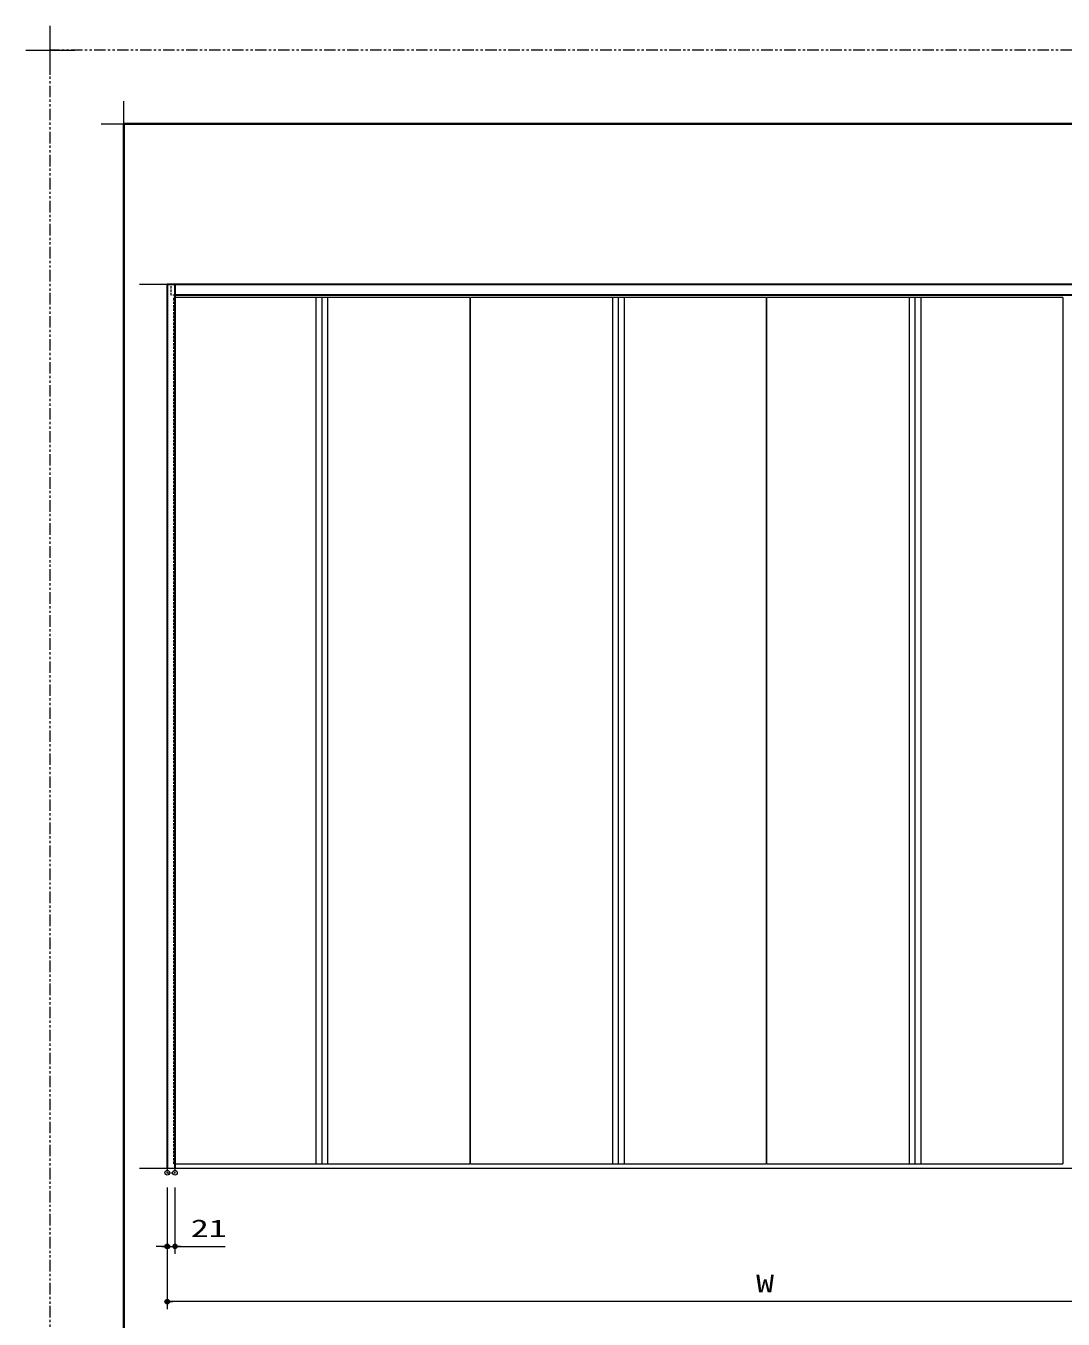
# Model space of a CAD drawing. Units: millimetres, scale not verified. Extents: x -1306 to 1306, y -607 to 607.
# Drawn here: x -1306 to -743, y -95 to 607 of the extents above; entities that cross this region are included whole.
import ezdxf
from ezdxf.enums import TextEntityAlignment as Align

# ---------------------------------------------------------------- set-up
doc = ezdxf.new("R2010")
doc.units = ezdxf.units.MM
doc.header["$LTSCALE"] = 5
doc.header["$PDMODE"] = 32
doc.header["$PDSIZE"] = 2.5
doc.linetypes.add('USER1', pattern=[2.5, 1.25, -0.25, 0.25, -0.25, 0.25, -0.25])
doc.linetypes.add('USER2', pattern=[0.375, 0.25, -0.125])
for name, color, linetype, lineweight in [('0-1_線(黄)', 2, 'Continuous', 15), ('0-3_陰線', 4, 'USER1', 9), ('0-B_点線(水)', 4, 'USER2', 9), ('0-D_線(白)', 7, 'Continuous', 30), ('1-0_線(水)', 4, 'Continuous', 9), ('1-1_寸法線', 3, 'Continuous', 13), ('1-4_DEFPOINTS', 7, 'Continuous', 5), ('1-5_0', 3, 'Continuous', 25), ('1-7_図面枠', 7, 'Continuous', 35), ('1-8_一般', 7, 'Continuous', 5)]:
    doc.layers.add(name, color=color, linetype=linetype, lineweight=lineweight)
doc.styles.add('ＭＳ ゴシック', font='')
doc.styles.get('ＭＳ ゴシック').set_extended_font_data('MS Gothic')

# ---------------------------------------------------------------- blocks, each defined once
blk = doc.blocks.new('_DOT')
at = {"layer": '1-5_0'}
blk.add_line((-2.5, 0), (-5, 0), dxfattribs=at)
for points in [[(0, 0), (-2.5, 0), (-2.48, 0.313)], [(0, 0), (-2.48, -0.313), (-2.5, 0)], [(0, 0), (-2.48, 0.313), (-2.421, 0.622)], [(0, 0), (-2.421, -0.622), (-2.48, -0.313)], [(0, 0), (-2.421, 0.622), (-2.324, 0.92)], [(0, 0), (-2.324, -0.92), (-2.421, -0.622)], [(0, 0), (-2.324, 0.92), (-2.191, 1.204)], [(0, 0), (-2.191, -1.204), (-2.324, -0.92)], [(0, 0), (-2.191, 1.204), (-2.023, 1.469)], [(0, 0), (-2.023, -1.469), (-2.191, -1.204)], [(0, 0), (-2.023, 1.469), (-1.822, 1.711)], [(0, 0), (-1.822, -1.711), (-2.023, -1.469)], [(0, 0), (-1.822, 1.711), (-1.594, 1.926)], [(0, 0), (-1.594, -1.926), (-1.822, -1.711)], [(0, 0), (-1.594, 1.926), (-1.34, 2.111)], [(0, 0), (-1.34, -2.111), (-1.594, -1.926)], [(0, 0), (-1.34, 2.111), (-1.064, 2.262)], [(0, 0), (-1.064, -2.262), (-1.34, -2.111)], [(0, 0), (-1.064, 2.262), (-0.773, 2.378)], [(0, 0), (-0.773, -2.378), (-1.064, -2.262)], [(0, 0), (-0.773, 2.378), (-0.468, 2.456)], [(0, 0), (-0.468, -2.456), (-0.773, -2.378)], [(0, 0), (-0.468, 2.456), (-0.157, 2.495)], [(0, 0), (-0.157, -2.495), (-0.468, -2.456)], [(0, 0), (-0.157, 2.495), (0.157, 2.495)], [(0, 0), (0.157, -2.495), (-0.157, -2.495)], [(0, 0), (0.157, 2.495), (0.468, 2.456)], [(0, 0), (0.468, 2.456), (0.773, 2.378)], [(0, 0), (0.773, 2.378), (1.064, 2.262)], [(0, 0), (1.064, 2.262), (1.34, 2.111)], [(0, 0), (1.34, 2.111), (1.594, 1.926)], [(0, 0), (1.594, 1.926), (1.822, 1.711)], [(0, 0), (1.822, 1.711), (2.023, 1.469)], [(0, 0), (2.023, 1.469), (2.191, 1.204)], [(0, 0), (2.191, 1.204), (2.324, 0.92)], [(0, 0), (2.324, 0.92), (2.421, 0.622)], [(0, 0), (2.421, 0.622), (2.48, 0.313)], [(0, 0), (2.48, 0.313), (2.5, 0)], [(0, 0), (0.468, -2.456), (0.157, -2.495)], [(0, 0), (0.773, -2.378), (0.468, -2.456)], [(0, 0), (1.064, -2.262), (0.773, -2.378)], [(0, 0), (1.34, -2.111), (1.064, -2.262)], [(0, 0), (1.594, -1.926), (1.34, -2.111)], [(0, 0), (1.822, -1.711), (1.594, -1.926)], [(0, 0), (2.023, -1.469), (1.822, -1.711)], [(0, 0), (2.191, -1.204), (2.023, -1.469)], [(0, 0), (2.324, -0.92), (2.191, -1.204)], [(0, 0), (2.421, -0.622), (2.324, -0.92)], [(0, 0), (2.48, -0.313), (2.421, -0.622)], [(0, 0), (2.5, 0), (2.48, -0.313)]]:
    blk.add_solid(points, dxfattribs=at)
blk = doc.blocks.new('グループ-13-1')
at = {"layer": '1-8_一般'}
for p, q in [((62041.6, -14029.5), (62041.6, -13365.5)), ((61709.6, -13697.5), (62373.6, -13697.5))]:
    blk.add_line(p, q, dxfattribs=at)

msp = doc.modelspace()

# ---------------------------------------------------------------- linework, layer by layer
at = {"layer": '0-1_線(黄)'}
for p, q in [((-1244.572, 467.006), (-232.32, 467.006)), ((-1244.572, -12.994), (-396.358, -12.994))]:
    msp.add_line(p, q, dxfattribs=at)
at = {"layer": '0-3_陰線'}
for p in [(387.036, 594), (-1292.964, -594)]:
    msp.add_line(p, (-1292.964, 594), dxfattribs=at)
at = {"layer": '0-B_点線(水)'}
for p, q in [((-1225.828, -10.594), (-1225.828, 459.806)), ((-1225.228, 459.806), (-1225.828, 459.806)), ((-1229.428, -12.994), (-1229.428, -15.394)), ((-1225.228, -10.594), (-1225.828, -10.594)), ((-1225.228, -12.994), (-1225.228, -15.394)), ((-1229.428, -15.394), (-1225.228, -15.394))]:
    msp.add_line(p, q, dxfattribs=at)
msp.add_lwpolyline([(-1225.228, 461.006), (-1227.228, 461.006), (-1227.228, 467.006)], dxfattribs=at)
at = {"layer": '0-D_線(白)'}
for p, q in [((-1229.428, 467.006), (-1229.428, -12.994)), ((-1229.428, 467.006), (-578.228, 467.006)), ((-1225.228, 467.006), (-1225.228, -12.994)), ((-582.428, 461.006), (-1225.228, 461.006))]:
    msp.add_line(p, q, dxfattribs=at)
at = {"layer": '1-0_線(水)'}
for p, q in [((-1065.128, 459.806), (-1225.228, 459.806)), ((-904.028, 459.806), (-1064.728, 459.806)), ((-742.928, 459.806), (-903.628, 459.806)), ((-1225.228, -10.594), (-1065.128, -10.594)), ((-1064.728, -10.594), (-904.028, -10.594)), ((-903.628, -10.594), (-742.928, -10.594))]:
    msp.add_line(p, q, dxfattribs=at)
at = {"layer": '1-1_寸法線'}
for p, q in [((-1148.628, 459.806), (-1148.628, -10.594)), ((-1145.478, 459.806), (-1145.478, -10.594)), ((-1142.328, 459.806), (-1142.328, -10.594)), ((-1065.128, 459.806), (-1065.128, -10.594)), ((-1064.728, -10.594), (-1064.728, 459.806)), ((-987.528, 459.806), (-987.528, -10.594)), ((-984.378, 459.806), (-984.378, -10.594)), ((-981.228, 459.806), (-981.228, -10.594)), ((-904.028, 459.806), (-904.028, -10.594)), ((-903.628, -10.594), (-903.628, 459.806)), ((-826.428, 459.806), (-826.428, -10.594)), ((-823.278, 459.806), (-823.278, -10.594)), ((-820.128, 459.806), (-820.128, -10.594)), ((-742.928, 459.806), (-742.928, -10.594)), ((-1229.428, -23.394), (-1229.428, -89.394)), ((-1229.428, -23.394), (-1229.428, -59.394)), ((-1225.228, -23.394), (-1225.228, -59.394)), ((-1232.428, -55.394), (-1235.428, -55.394)), ((-1229.428, -55.394), (-1225.228, -55.394)), ((-1222.228, -55.394), (-1197.894, -55.394)), ((-581.228, -85.394), (-1226.428, -85.394))]:
    msp.add_line(p, q, dxfattribs=at)
at = {"layer": '1-4_DEFPOINTS'}
for p, q in [((-1252.964, 541.55), (-1252.964, 566.45)), ((-1265.414, 554), (-1240.514, 554))]:
    msp.add_line(p, q, dxfattribs=at)
for p in [(-1229.428, -15.394), (-1225.228, -15.394), (-1229.428, -55.394), (-1229.428, -85.394)]:
    msp.add_point(p, dxfattribs=at)
at = {"layer": '1-7_図面枠'}
msp.add_lwpolyline([(-1252.964, -554), (347.036, -554), (347.036, 554), (-1252.964, 554)], close=True, dxfattribs=at)

# ---------------------------------------------------------------- block references
at = {"layer": '0-3_陰線', "xscale": 0.04, "yscale": 0.04}
msp.add_blockref('グループ-13-1', (-3774.629, 1141.9), dxfattribs=at)
at = {"layer": '1-1_寸法線', "xscale": 0.6, "yscale": 0.6}
msp.add_blockref('_DOT', (-1229.428, -55.394), dxfattribs=at)
at = {"layer": '1-1_寸法線', "xscale": 0.6, "yscale": 0.6, "rotation": 180}
for p in [(-1225.228, -55.394), (-1229.428, -85.394)]:
    msp.add_blockref('_DOT', p, dxfattribs=at)

# ---------------------------------------------------------------- texts
at = {"layer": '1-1_寸法線', "style": 'ＭＳ ゴシック', "width": 1.5}
for s, p in [('21', (-1216.656, -53.245)), ('W', (-909.542, -83.245))]:
    msp.add_text(s, height=9.604, dxfattribs=at).set_placement(p, align=Align.BOTTOM_LEFT)

doc.saveas('drawing.dxf')
